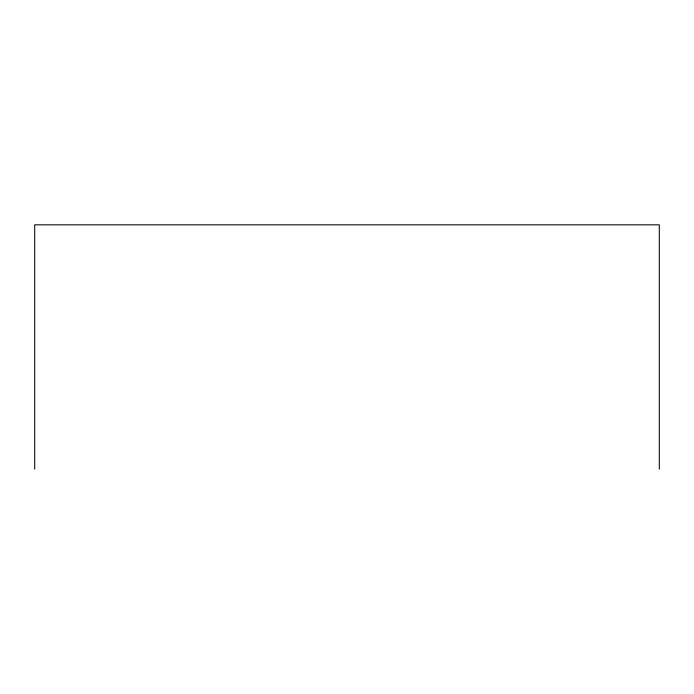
<?xml version="1.0" encoding="UTF-8"?>
<svg xmlns="http://www.w3.org/2000/svg" width="694" height="694" viewBox="0 0 694 694"><rect width="100%" height="100%" fill="white"/><g stroke="black" fill="none" stroke-linecap="round" stroke-linejoin="round"><path stroke-width="1.04" d="M659.3 469.17L659.3 224.83L34.7 224.83L34.7 469.17"/></g></svg>
